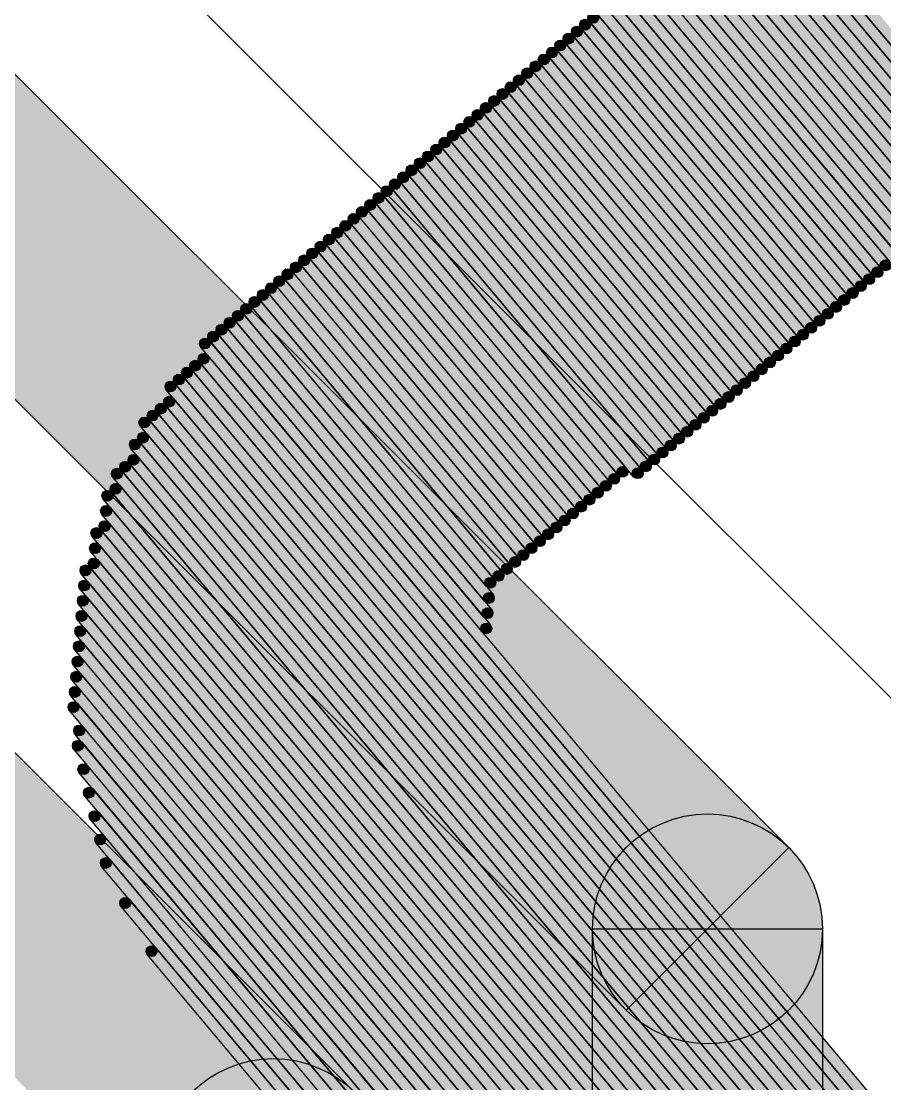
# Model space of a CAD drawing. Header units: millimetres. Extents: x -4 to 157, y -60 to 103.
# Drawn here: x 91.085 to 94.089, y 3.989 to 7.687 of the extents above; entities that cross this region are included whole.
import ezdxf

# ---------------------------------------------------------------- set-up
doc = ezdxf.new("R2010")
doc.units = ezdxf.units.MM
doc.layers.add('BottomSolder', color=6, linetype='Continuous', true_color=0xff00ff)
doc.layers.add('TopLayer', color=1, linetype='Continuous', true_color=0xff0000)

msp = doc.modelspace()

# ---------------------------------------------------------------- hatches: boundary and pattern name
at = {"layer": 'BottomSolder', "true_color": 0xff00ff}
for points in [[(93.6359, 8.1695), (93.6647, 8.1936), (94.5333, 7.1584), (94.5045, 7.1343)], [(93.5785, 8.1213), (93.6073, 8.1455), (94.4757, 7.1103), (94.447, 7.0861)], [(93.6072, 8.1452), (93.636, 8.1693), (94.5044, 7.1345), (94.4757, 7.1103)], [(93.5497, 8.0971), (93.5785, 8.1213), (94.447, 7.086), (94.4182, 7.0619)], [(93.4921, 8.0489), (93.5208, 8.073), (94.3894, 7.0379), (94.3607, 7.0138)], [(93.5209, 8.0729), (93.5497, 8.097), (94.4183, 7.0619), (94.3895, 7.0378)], [(93.4633, 8.0246), (93.4921, 8.0487), (94.3607, 7.0138), (94.3319, 6.9897)], [(93.4059, 7.9765), (93.4347, 8.0007), (94.3031, 6.9655), (94.2744, 6.9414)], [(93.4347, 8.0006), (93.4634, 8.0247), (94.3319, 6.9896), (94.3032, 6.9655)], [(93.3483, 7.9281), (93.3771, 7.9522), (94.2458, 6.9173), (94.217, 6.8932)], [(93.3772, 7.9524), (93.4059, 7.9765), (94.2746, 6.9413), (94.2458, 6.9172)], [(93.3198, 7.904), (93.3485, 7.9282), (94.1928, 6.9218), (94.164, 6.8976)], [(93.2622, 7.8559), (93.2909, 7.88), (94.1354, 6.8736), (94.1066, 6.8495)], [(93.2908, 7.8801), (93.3196, 7.9042), (94.164, 6.8976), (94.1352, 6.8735)], [(93.2333, 7.8316), (93.2621, 7.8557), (94.1066, 6.8496), (94.0778, 6.8254)], [(93.1759, 7.7834), (93.2046, 7.8075), (94.0491, 6.8011), (94.0203, 6.777)], [(93.2048, 7.8075), (93.2335, 7.8317), (94.0778, 6.8253), (94.0491, 6.8012)], [(93.1471, 7.7593), (93.1759, 7.7834), (94.0203, 6.7772), (93.9916, 6.753)], [(93.0897, 7.711), (93.1185, 7.7351), (93.9628, 6.7289), (93.934, 6.7048)], [(93.1183, 7.7352), (93.1471, 7.7593), (93.9916, 6.7529), (93.9629, 6.7288)], [(93.0609, 7.6867), (93.0896, 7.7109), (93.9341, 6.7047), (93.9054, 6.6806)], [(93.0034, 7.6389), (93.0322, 7.663), (93.8766, 6.6564), (93.8479, 6.6323)], [(93.0321, 7.6629), (93.0608, 7.687), (93.9053, 6.6805), (93.8766, 6.6563)], [(92.9746, 7.6144), (93.0033, 7.6385), (93.8478, 6.6324), (93.8191, 6.6083)], [(92.9172, 7.5663), (92.946, 7.5904), (93.7903, 6.5841), (93.7616, 6.5599)], [(92.946, 7.5904), (92.9747, 7.6146), (93.8191, 6.6082), (93.7903, 6.584)], [(92.8884, 7.5421), (92.9171, 7.5662), (93.7616, 6.5599), (93.7328, 6.5358)], [(92.8309, 7.494), (92.8596, 7.5181), (93.704, 6.5117), (93.6753, 6.4875)], [(92.8597, 7.518), (92.8884, 7.5422), (93.7328, 6.5358), (93.704, 6.5117)], [(92.8021, 7.4699), (92.8309, 7.494), (93.6754, 6.4877), (93.6466, 6.4636)], [(92.7447, 7.4216), (92.7735, 7.4457), (93.6179, 6.4393), (93.5891, 6.4152)], [(92.7734, 7.4457), (92.8022, 7.4698), (93.6466, 6.4634), (93.6178, 6.4393)], [(92.6872, 7.3732), (92.7159, 7.3973), (93.5603, 6.3911), (93.5316, 6.367)], [(92.7159, 7.3974), (92.7447, 7.4216), (93.5892, 6.4152), (93.5605, 6.3911)], [(92.6584, 7.3491), (92.6871, 7.3732), (93.5317, 6.367), (93.503, 6.3428)], [(92.6009, 7.301), (92.6296, 7.3251), (93.474, 6.3188), (93.4453, 6.2946)], [(92.6296, 7.325), (92.6584, 7.3492), (93.5029, 6.3429), (93.4741, 6.3188)], [(92.5722, 7.2768), (92.6009, 7.301), (93.4453, 6.2945), (93.4165, 6.2704)], [(92.5146, 7.2285), (92.5434, 7.2526), (93.3877, 6.2463), (93.3589, 6.2222)], [(92.5434, 7.2526), (92.5722, 7.2768), (93.4165, 6.2706), (93.3878, 6.2464)], [(92.4859, 7.2045), (92.5147, 7.2286), (93.3589, 6.2222), (93.3302, 6.1981)], [(92.4283, 7.1561), (92.4571, 7.1802), (93.3015, 6.1739), (93.2727, 6.1498)], [(92.4572, 7.1804), (92.4859, 7.2045), (93.3304, 6.198), (93.3016, 6.1739)], [(92.3997, 7.1318), (92.4285, 7.156), (93.2728, 6.1498), (93.244, 6.1257)], [(92.3422, 7.0838), (92.3709, 7.1079), (93.1912, 6.1304), (93.1624, 6.1062)], [(92.3709, 7.1078), (92.3996, 7.132), (93.2441, 6.1258), (93.2154, 6.1016)], [(92.3134, 7.0596), (92.3421, 7.0837), (93.1624, 6.1062), (93.1337, 6.0821)], [(92.256, 7.0115), (92.2847, 7.0356), (93.1049, 6.058), (93.0761, 6.0339)], [(92.2846, 7.0355), (92.3133, 7.0597), (93.1337, 6.082), (93.1049, 6.0579)], [(92.2271, 6.9872), (92.2558, 7.0114), (93.0762, 6.0338), (93.0474, 6.0097)], [(92.1696, 6.939), (92.1984, 6.9631), (93.0187, 5.9855), (92.99, 5.9614)], [(92.1983, 6.963), (92.2271, 6.9872), (93.0474, 6.0096), (93.0187, 5.9855)], [(92.1408, 6.9148), (92.1695, 6.9389), (92.9899, 5.9612), (92.9612, 5.9371)], [(92.0833, 6.8666), (92.1121, 6.8908), (92.9324, 5.9132), (92.9037, 5.8891)], [(92.1121, 6.8908), (92.1409, 6.9149), (92.9613, 5.9373), (92.9326, 5.9132)], [(92.026, 6.8184), (92.0547, 6.8425), (92.8749, 5.8649), (92.8462, 5.8408)], [(92.0545, 6.8426), (92.0833, 6.8667), (92.9036, 5.889), (92.8748, 5.8649)], [(91.9972, 6.7942), (92.0259, 6.8184), (92.8461, 5.8409), (92.8174, 5.8168)], [(91.9397, 6.746), (91.9684, 6.7701), (92.7887, 5.7926), (92.7599, 5.7685)], [(91.9683, 6.7702), (91.997, 6.7943), (92.8174, 5.8168), (92.7886, 5.7926)], [(91.9109, 6.7219), (91.9397, 6.7461), (92.7599, 5.7685), (92.7312, 5.7444)], [(91.8533, 6.6736), (91.8821, 6.6978), (92.7265, 5.6915), (92.6977, 5.6674)], [(91.8822, 6.6978), (91.9109, 6.7219), (92.7311, 5.7444), (92.7024, 5.7203)], [(91.8245, 6.6496), (91.8533, 6.6737), (92.7219, 5.6386), (92.6931, 5.6144)], [(91.7671, 6.6013), (91.7958, 6.6255), (107.2843, -11.8334), (107.2556, -11.8575)], [(91.7958, 6.6254), (91.8246, 6.6495), (92.7173, 5.5856), (92.6886, 5.5614)], [(91.7383, 6.5772), (91.7671, 6.6013), (107.2557, -11.8575), (107.227, -11.8816)], [(91.7097, 6.553), (91.7384, 6.5772), (107.227, -11.8815), (107.1983, -11.9056)], [(91.7049, 6.5001), (91.7336, 6.5242), (107.1982, -11.9057), (107.1695, -11.9298)], [(91.6474, 6.4519), (91.6762, 6.476), (107.1409, -11.9539), (107.1121, -11.9781)], [(91.6762, 6.4761), (91.7049, 6.5002), (107.1696, -11.9299), (107.1408, -11.954)], [(91.6188, 6.4276), (91.6475, 6.4518), (107.112, -11.978), (107.0832, -12.0022)], [(91.5899, 6.4036), (91.6187, 6.4278), (107.0833, -12.0023), (107.0545, -12.0264)], [(91.5854, 6.3507), (91.6142, 6.3749), (107.0546, -12.0264), (107.0259, -12.0505)], [(91.528, 6.3024), (91.5567, 6.3266), (106.997, -12.0746), (106.9683, -12.0987)], [(91.5566, 6.3266), (91.5853, 6.3507), (107.0257, -12.0505), (106.997, -12.0747)], [(91.4991, 6.2784), (91.5279, 6.3025), (106.9682, -12.0987), (106.9395, -12.1229)], [(91.4656, 6.2015), (91.4944, 6.2256), (106.9107, -12.147), (106.8819, -12.1711)], [(91.4945, 6.2255), (91.5232, 6.2497), (106.9396, -12.1229), (106.9108, -12.147)], [(91.4323, 6.1243), (91.4611, 6.1485), (106.8533, -12.1952), (106.8245, -12.2194)], [(91.4611, 6.1484), (91.4899, 6.1725), (106.8819, -12.1711), (106.8532, -12.1952)], [(91.4036, 6.1002), (91.4323, 6.1243), (106.8245, -12.2194), (106.7957, -12.2435)], [(91.399, 6.0474), (91.4278, 6.0715), (106.7958, -12.2434), (106.767, -12.2676)], [(91.3702, 6.0233), (91.399, 6.0474), (106.7669, -12.2676), (106.7381, -12.2917)], [(91.3657, 5.9703), (91.3945, 5.9944), (106.7383, -12.2917), (106.7095, -12.3158)], [(91.3321, 5.8934), (91.3609, 5.9175), (106.6807, -12.34), (106.652, -12.3641)], [(91.3608, 5.9175), (91.3895, 5.9416), (106.7095, -12.3159), (106.6807, -12.34)], [(91.3275, 5.8405), (91.3562, 5.8647), (106.652, -12.364), (106.6232, -12.3882)], [(91.3229, 5.7875), (91.3517, 5.8117), (106.6233, -12.3881), (106.5945, -12.4123)], [(91.2941, 5.7636), (91.3229, 5.7877), (106.5945, -12.4122), (106.5658, -12.4364)], [(91.2896, 5.7106), (91.3183, 5.7347), (106.5658, -12.4365), (106.5371, -12.4606)], [(91.2849, 5.6578), (91.3137, 5.6819), (106.537, -12.4607), (106.5082, -12.4848)], [(91.2802, 5.6049), (91.309, 5.629), (106.5083, -12.4847), (106.4795, -12.5089)], [(91.2755, 5.5519), (91.3043, 5.5761), (106.4794, -12.5087), (106.4507, -12.5329)], [(91.2711, 5.499), (91.2998, 5.5232), (106.4507, -12.5329), (106.422, -12.557)], [(91.2665, 5.4461), (91.2953, 5.4702), (106.4219, -12.5572), (106.3932, -12.5813)], [(91.2619, 5.3934), (91.2906, 5.4175), (114.6441, -22.4144), (114.6153, -22.4385)], [(91.2571, 5.3403), (91.2859, 5.3645), (114.5915, -22.4098), (114.5627, -22.4339)], [(91.2525, 5.2875), (91.2813, 5.3117), (114.5385, -22.4052), (114.5097, -22.4293)], [(91.272, 5.2058), (91.3008, 5.2299), (114.4615, -22.3717), (114.4328, -22.3959)], [(91.2676, 5.1531), (91.2963, 5.1773), (114.4086, -22.3672), (114.3799, -22.3913)], [(91.287, 5.0713), (91.3157, 5.0955), (114.3315, -22.3337), (114.3028, -22.3579)], [(91.3064, 4.9898), (91.3351, 5.0139), (114.2546, -22.3004), (114.2259, -22.3245)], [(91.3259, 4.9083), (91.3547, 4.9324), (114.1775, -22.267), (114.1488, -22.2911)], [(91.3454, 4.8265), (91.3741, 4.8506), (114.1006, -22.2336), (114.0719, -22.2578)], [(91.3649, 4.7449), (91.3937, 4.769), (114.0236, -22.2002), (113.9948, -22.2243)], [(91.4327, 4.6058), (91.4615, 4.6299), (113.8983, -22.1093), (113.8696, -22.1334)], [(91.5244, 4.4379), (91.5532, 4.462), (113.7489, -21.9898), (113.7201, -22.0139)]]:
    msp.add_hatch(color=6, dxfattribs=at).paths.add_polyline_path(points, flags=0)
h = msp.add_hatch(color=6, dxfattribs=at)
edge = h.paths.add_edge_path(flags=0)
edge.add_arc((93.0465, 7.6749), 0.0188, 0, 360)
h = msp.add_hatch(color=6, dxfattribs=at)
edge = h.paths.add_edge_path(flags=0)
edge.add_arc((93.0752, 7.6988), 0.0188, 0, 360)
h = msp.add_hatch(color=6, dxfattribs=at)
edge = h.paths.add_edge_path(flags=0)
edge.add_arc((93.0178, 7.6509), 0.0188, 0, 360)
h = msp.add_hatch(color=6, dxfattribs=at)
edge = h.paths.add_edge_path(flags=0)
edge.add_arc((92.9604, 7.6025), 0.0188, 0, 360)
h = msp.add_hatch(color=6, dxfattribs=at)
edge = h.paths.add_edge_path(flags=0)
edge.add_arc((92.989, 7.6265), 0.0188, 0, 360)
h = msp.add_hatch(color=6, dxfattribs=at)
edge = h.paths.add_edge_path(flags=0)
edge.add_arc((92.9316, 7.5784), 0.0188, 0, 360)
h = msp.add_hatch(color=6, dxfattribs=at)
edge = h.paths.add_edge_path(flags=0)
edge.add_arc((92.8741, 7.5301), 0.0188, 0, 360)
h = msp.add_hatch(color=6, dxfattribs=at)
edge = h.paths.add_edge_path(flags=0)
edge.add_arc((92.9028, 7.5541), 0.0188, 0, 360)
h = msp.add_hatch(color=6, dxfattribs=at)
edge = h.paths.add_edge_path(flags=0)
edge.add_arc((92.8452, 7.506), 0.0188, 0, 360)
h = msp.add_hatch(color=6, dxfattribs=at)
edge = h.paths.add_edge_path(flags=0)
edge.add_arc((92.7878, 7.4577), 0.0188, 0, 360)
h = msp.add_hatch(color=6, dxfattribs=at)
edge = h.paths.add_edge_path(flags=0)
edge.add_arc((92.8165, 7.4819), 0.0188, 0, 360)
h = msp.add_hatch(color=6, dxfattribs=at)
edge = h.paths.add_edge_path(flags=0)
edge.add_arc((92.7591, 7.4337), 0.0188, 0, 360)
h = msp.add_hatch(color=6, dxfattribs=at)
edge = h.paths.add_edge_path(flags=0)
edge.add_arc((92.7015, 7.3853), 0.0188, 0, 360)
h = msp.add_hatch(color=6, dxfattribs=at)
edge = h.paths.add_edge_path(flags=0)
edge.add_arc((92.7303, 7.4095), 0.0188, 0, 360)
h = msp.add_hatch(color=6, dxfattribs=at)
edge = h.paths.add_edge_path(flags=0)
edge.add_arc((92.6728, 7.3612), 0.0188, 0, 360)
h = msp.add_hatch(color=6, dxfattribs=at)
edge = h.paths.add_edge_path(flags=0)
edge.add_arc((92.6153, 7.3131), 0.0188, 0, 360)
h = msp.add_hatch(color=6, dxfattribs=at)
edge = h.paths.add_edge_path(flags=0)
edge.add_arc((92.644, 7.3371), 0.0188, 0, 360)
h = msp.add_hatch(color=6, dxfattribs=at)
edge = h.paths.add_edge_path(flags=0)
edge.add_arc((92.5865, 7.2889), 0.0188, 0, 360)
h = msp.add_hatch(color=6, dxfattribs=at)
edge = h.paths.add_edge_path(flags=0)
edge.add_arc((92.529, 7.2406), 0.0188, 0, 360)
h = msp.add_hatch(color=6, dxfattribs=at)
edge = h.paths.add_edge_path(flags=0)
edge.add_arc((92.5578, 7.2647), 0.0188, 0, 360)
h = msp.add_hatch(color=6, dxfattribs=at)
edge = h.paths.add_edge_path(flags=0)
edge.add_arc((92.5003, 7.2165), 0.0188, 0, 360)
h = msp.add_hatch(color=6, dxfattribs=at)
edge = h.paths.add_edge_path(flags=0)
edge.add_arc((92.4427, 7.1682), 0.0188, 0, 360)
h = msp.add_hatch(color=6, dxfattribs=at)
edge = h.paths.add_edge_path(flags=0)
edge.add_arc((92.4715, 7.1924), 0.0188, 0, 360)
h = msp.add_hatch(color=6, dxfattribs=at)
edge = h.paths.add_edge_path(flags=0)
edge.add_arc((92.3852, 7.1199), 0.0188, 0, 360)
h = msp.add_hatch(color=6, dxfattribs=at)
edge = h.paths.add_edge_path(flags=0)
edge.add_arc((92.4141, 7.1439), 0.0188, 0, 360)
h = msp.add_hatch(color=6, dxfattribs=at)
edge = h.paths.add_edge_path(flags=0)
edge.add_arc((92.3566, 7.0959), 0.0188, 0, 360)
h = msp.add_hatch(color=6, dxfattribs=at)
edge = h.paths.add_edge_path(flags=0)
edge.add_arc((92.299, 7.0476), 0.0188, 0, 360)
h = msp.add_hatch(color=6, dxfattribs=at)
edge = h.paths.add_edge_path(flags=0)
edge.add_arc((92.3278, 7.0717), 0.0188, 0, 360)
h = msp.add_hatch(color=6, dxfattribs=at)
edge = h.paths.add_edge_path(flags=0)
edge.add_arc((92.2704, 7.0235), 0.0188, 0, 360)
h = msp.add_hatch(color=6, dxfattribs=at)
edge = h.paths.add_edge_path(flags=0)
edge.add_arc((92.2127, 6.9751), 0.0188, 0, 360)
h = msp.add_hatch(color=6, dxfattribs=at)
edge = h.paths.add_edge_path(flags=0)
edge.add_arc((92.2415, 6.9993), 0.0188, 0, 360)
h = msp.add_hatch(color=6, dxfattribs=at)
edge = h.paths.add_edge_path(flags=0)
edge.add_arc((92.184, 6.951), 0.0188, 0, 360)
h = msp.add_hatch(color=6, dxfattribs=at)
edge = h.paths.add_edge_path(flags=0)
edge.add_arc((92.1265, 6.9029), 0.0188, 0, 360)
h = msp.add_hatch(color=6, dxfattribs=at)
edge = h.paths.add_edge_path(flags=0)
edge.add_arc((92.1552, 6.9269), 0.0188, 0, 360)
h = msp.add_hatch(color=6, dxfattribs=at)
edge = h.paths.add_edge_path(flags=0)
edge.add_arc((92.0977, 6.8787), 0.0188, 0, 360)
h = msp.add_hatch(color=6, dxfattribs=at)
edge = h.paths.add_edge_path(flags=0)
edge.add_arc((92.0403, 6.8304), 0.0188, 0, 360)
h = msp.add_hatch(color=6, dxfattribs=at)
edge = h.paths.add_edge_path(flags=0)
edge.add_arc((92.0689, 6.8546), 0.0188, 0, 360)
h = msp.add_hatch(color=6, dxfattribs=at)
edge = h.paths.add_edge_path(flags=0)
edge.add_arc((94.0922, 6.8375), 0.0188, 0, 360)
h = msp.add_hatch(color=6, dxfattribs=at)
edge = h.paths.add_edge_path(flags=0)
edge.add_arc((92.0116, 6.8063), 0.0188, 0, 360)
h = msp.add_hatch(color=6, dxfattribs=at)
edge = h.paths.add_edge_path(flags=0)
edge.add_arc((94.0347, 6.789), 0.0188, 0, 360)
h = msp.add_hatch(color=6, dxfattribs=at)
edge = h.paths.add_edge_path(flags=0)
edge.add_arc((94.0635, 6.8133), 0.0188, 0, 360)
h = msp.add_hatch(color=6, dxfattribs=at)
edge = h.paths.add_edge_path(flags=0)
edge.add_arc((91.954, 6.758), 0.0188, 0, 360)
h = msp.add_hatch(color=6, dxfattribs=at)
edge = h.paths.add_edge_path(flags=0)
edge.add_arc((91.9826, 6.7823), 0.0188, 0, 360)
h = msp.add_hatch(color=6, dxfattribs=at)
edge = h.paths.add_edge_path(flags=0)
edge.add_arc((94.0059, 6.7651), 0.0188, 0, 360)
h = msp.add_hatch(color=6, dxfattribs=at)
edge = h.paths.add_edge_path(flags=0)
edge.add_arc((91.9253, 6.734), 0.0188, 0, 360)
h = msp.add_hatch(color=6, dxfattribs=at)
edge = h.paths.add_edge_path(flags=0)
edge.add_arc((93.9484, 6.7168), 0.0188, 0, 360)
h = msp.add_hatch(color=6, dxfattribs=at)
edge = h.paths.add_edge_path(flags=0)
edge.add_arc((93.9773, 6.7409), 0.0188, 0, 360)
h = msp.add_hatch(color=6, dxfattribs=at)
edge = h.paths.add_edge_path(flags=0)
edge.add_arc((91.8677, 6.6857), 0.0188, 0, 360)
h = msp.add_hatch(color=6, dxfattribs=at)
edge = h.paths.add_edge_path(flags=0)
edge.add_arc((91.8965, 6.7099), 0.0188, 0, 360)
h = msp.add_hatch(color=6, dxfattribs=at)
edge = h.paths.add_edge_path(flags=0)
edge.add_arc((93.9198, 6.6926), 0.0188, 0, 360)
h = msp.add_hatch(color=6, dxfattribs=at)
edge = h.paths.add_edge_path(flags=0)
edge.add_arc((91.8389, 6.6616), 0.0188, 0, 360)
h = msp.add_hatch(color=6, dxfattribs=at)
edge = h.paths.add_edge_path(flags=0)
edge.add_arc((93.8622, 6.6444), 0.0188, 0, 360)
h = msp.add_hatch(color=6, dxfattribs=at)
edge = h.paths.add_edge_path(flags=0)
edge.add_arc((93.8909, 6.6684), 0.0188, 0, 360)
h = msp.add_hatch(color=6, dxfattribs=at)
edge = h.paths.add_edge_path(flags=0)
edge.add_arc((91.7815, 6.6134), 0.0188, 0, 360)
h = msp.add_hatch(color=6, dxfattribs=at)
edge = h.paths.add_edge_path(flags=0)
edge.add_arc((91.8102, 6.6375), 0.0188, 0, 360)
h = msp.add_hatch(color=6, dxfattribs=at)
edge = h.paths.add_edge_path(flags=0)
edge.add_arc((93.8334, 6.6203), 0.0188, 0, 360)
h = msp.add_hatch(color=6, dxfattribs=at)
edge = h.paths.add_edge_path(flags=0)
edge.add_arc((91.724, 6.5651), 0.0188, 0, 360)
h = msp.add_hatch(color=6, dxfattribs=at)
edge = h.paths.add_edge_path(flags=0)
edge.add_arc((91.7527, 6.5892), 0.0188, 0, 360)
h = msp.add_hatch(color=6, dxfattribs=at)
edge = h.paths.add_edge_path(flags=0)
edge.add_arc((93.7759, 6.572), 0.0188, 0, 360)
h = msp.add_hatch(color=6, dxfattribs=at)
edge = h.paths.add_edge_path(flags=0)
edge.add_arc((93.8047, 6.5961), 0.0188, 0, 360)
h = msp.add_hatch(color=6, dxfattribs=at)
edge = h.paths.add_edge_path(flags=0)
edge.add_arc((93.7472, 6.5478), 0.0188, 0, 360)
h = msp.add_hatch(color=6, dxfattribs=at)
edge = h.paths.add_edge_path(flags=0)
edge.add_arc((91.7192, 6.5121), 0.0188, 0, 360)
h = msp.add_hatch(color=6, dxfattribs=at)
edge = h.paths.add_edge_path(flags=0)
edge.add_arc((93.6897, 6.4996), 0.0188, 0, 360)
h = msp.add_hatch(color=6, dxfattribs=at)
edge = h.paths.add_edge_path(flags=0)
edge.add_arc((93.7184, 6.5237), 0.0188, 0, 360)
h = msp.add_hatch(color=6, dxfattribs=at)
edge = h.paths.add_edge_path(flags=0)
edge.add_arc((91.6618, 6.4639), 0.0188, 0, 360)
h = msp.add_hatch(color=6, dxfattribs=at)
edge = h.paths.add_edge_path(flags=0)
edge.add_arc((91.6906, 6.4882), 0.0188, 0, 360)
h = msp.add_hatch(color=6, dxfattribs=at)
edge = h.paths.add_edge_path(flags=0)
edge.add_arc((93.661, 6.4756), 0.0188, 0, 360)
h = msp.add_hatch(color=6, dxfattribs=at)
edge = h.paths.add_edge_path(flags=0)
edge.add_arc((91.6332, 6.4397), 0.0188, 0, 360)
h = msp.add_hatch(color=6, dxfattribs=at)
edge = h.paths.add_edge_path(flags=0)
edge.add_arc((93.6035, 6.4273), 0.0188, 0, 360)
h = msp.add_hatch(color=6, dxfattribs=at)
edge = h.paths.add_edge_path(flags=0)
edge.add_arc((93.6322, 6.4514), 0.0188, 0, 360)
h = msp.add_hatch(color=6, dxfattribs=at)
edge = h.paths.add_edge_path(flags=0)
edge.add_arc((91.6043, 6.4157), 0.0188, 0, 360)
h = msp.add_hatch(color=6, dxfattribs=at)
edge = h.paths.add_edge_path(flags=0)
edge.add_arc((93.5748, 6.4032), 0.0188, 0, 360)
h = msp.add_hatch(color=6, dxfattribs=at)
edge = h.paths.add_edge_path(flags=0)
edge.add_arc((91.5998, 6.3628), 0.0188, 0, 360)
h = msp.add_hatch(color=6, dxfattribs=at)
edge = h.paths.add_edge_path(flags=0)
edge.add_arc((93.5173, 6.3549), 0.0188, 0, 360)
h = msp.add_hatch(color=6, dxfattribs=at)
edge = h.paths.add_edge_path(flags=0)
edge.add_arc((93.5459, 6.379), 0.0188, 0, 360)
h = msp.add_hatch(color=6, dxfattribs=at)
edge = h.paths.add_edge_path(flags=0)
edge.add_arc((91.5423, 6.3145), 0.0188, 0, 360)
h = msp.add_hatch(color=6, dxfattribs=at)
edge = h.paths.add_edge_path(flags=0)
edge.add_arc((91.571, 6.3387), 0.0188, 0, 360)
h = msp.add_hatch(color=6, dxfattribs=at)
edge = h.paths.add_edge_path(flags=0)
edge.add_arc((93.4596, 6.3067), 0.0188, 0, 360)
h = msp.add_hatch(color=6, dxfattribs=at)
edge = h.paths.add_edge_path(flags=0)
edge.add_arc((93.4885, 6.3308), 0.0188, 0, 360)
h = msp.add_hatch(color=6, dxfattribs=at)
edge = h.paths.add_edge_path(flags=0)
edge.add_arc((91.5135, 6.2904), 0.0188, 0, 360)
h = msp.add_hatch(color=6, dxfattribs=at)
edge = h.paths.add_edge_path(flags=0)
edge.add_arc((93.4309, 6.2825), 0.0188, 0, 360)
h = msp.add_hatch(color=6, dxfattribs=at)
edge = h.paths.add_edge_path(flags=0)
edge.add_arc((91.5088, 6.2376), 0.0188, 0, 360)
h = msp.add_hatch(color=6, dxfattribs=at)
edge = h.paths.add_edge_path(flags=0)
edge.add_arc((93.3733, 6.2342), 0.0188, 0, 360)
h = msp.add_hatch(color=6, dxfattribs=at)
edge = h.paths.add_edge_path(flags=0)
edge.add_arc((93.4022, 6.2585), 0.0188, 0, 360)
h = msp.add_hatch(color=6, dxfattribs=at)
edge = h.paths.add_edge_path(flags=0)
edge.add_arc((91.48, 6.2136), 0.0188, 0, 360)
h = msp.add_hatch(color=6, dxfattribs=at)
edge = h.paths.add_edge_path(flags=0)
edge.add_arc((93.3445, 6.2101), 0.0188, 0, 360)
h = msp.add_hatch(color=6, dxfattribs=at)
edge = h.paths.add_edge_path(flags=0)
edge.add_arc((91.4755, 6.1605), 0.0188, 0, 360)
h = msp.add_hatch(color=6, dxfattribs=at)
edge = h.paths.add_edge_path(flags=0)
edge.add_arc((93.2871, 6.1618), 0.0188, 0, 360)
h = msp.add_hatch(color=6, dxfattribs=at)
edge = h.paths.add_edge_path(flags=0)
edge.add_arc((93.316, 6.186), 0.0188, 0, 360)
h = msp.add_hatch(color=6, dxfattribs=at)
edge = h.paths.add_edge_path(flags=0)
edge.add_arc((91.4467, 6.1364), 0.0188, 0, 360)
h = msp.add_hatch(color=6, dxfattribs=at)
edge = h.paths.add_edge_path(flags=0)
edge.add_arc((93.2584, 6.1378), 0.0188, 0, 360)
h = msp.add_hatch(color=6, dxfattribs=at)
edge = h.paths.add_edge_path(flags=0)
edge.add_arc((91.418, 6.1123), 0.0188, 0, 360)
h = msp.add_hatch(color=6, dxfattribs=at)
edge = h.paths.add_edge_path(flags=0)
edge.add_arc((93.1481, 6.0942), 0.0188, 0, 360)
h = msp.add_hatch(color=6, dxfattribs=at)
edge = h.paths.add_edge_path(flags=0)
edge.add_arc((93.1768, 6.1183), 0.0188, 0, 360)
h = msp.add_hatch(color=6, dxfattribs=at)
edge = h.paths.add_edge_path(flags=0)
edge.add_arc((93.2297, 6.1137), 0.0188, 0, 360)
h = msp.add_hatch(color=6, dxfattribs=at)
edge = h.paths.add_edge_path(flags=0)
edge.add_arc((91.4134, 6.0594), 0.0188, 0, 360)
h = msp.add_hatch(color=6, dxfattribs=at)
edge = h.paths.add_edge_path(flags=0)
edge.add_arc((93.1193, 6.0699), 0.0188, 0, 360)
h = msp.add_hatch(color=6, dxfattribs=at)
edge = h.paths.add_edge_path(flags=0)
edge.add_arc((91.3846, 6.0354), 0.0188, 0, 360)
h = msp.add_hatch(color=6, dxfattribs=at)
edge = h.paths.add_edge_path(flags=0)
edge.add_arc((93.0618, 6.0218), 0.0188, 0, 360)
h = msp.add_hatch(color=6, dxfattribs=at)
edge = h.paths.add_edge_path(flags=0)
edge.add_arc((93.0905, 6.0459), 0.0188, 0, 360)
h = msp.add_hatch(color=6, dxfattribs=at)
edge = h.paths.add_edge_path(flags=0)
edge.add_arc((91.3801, 5.9824), 0.0188, 0, 360)
h = msp.add_hatch(color=6, dxfattribs=at)
edge = h.paths.add_edge_path(flags=0)
edge.add_arc((93.0044, 5.9734), 0.0188, 0, 360)
h = msp.add_hatch(color=6, dxfattribs=at)
edge = h.paths.add_edge_path(flags=0)
edge.add_arc((93.0331, 5.9975), 0.0188, 0, 360)
h = msp.add_hatch(color=6, dxfattribs=at)
edge = h.paths.add_edge_path(flags=0)
edge.add_arc((92.9756, 5.9492), 0.0188, 0, 360)
h = msp.add_hatch(color=6, dxfattribs=at)
edge = h.paths.add_edge_path(flags=0)
edge.add_arc((91.3465, 5.9055), 0.0188, 0, 360)
h = msp.add_hatch(color=6, dxfattribs=at)
edge = h.paths.add_edge_path(flags=0)
edge.add_arc((91.3752, 5.9296), 0.0188, 0, 360)
h = msp.add_hatch(color=6, dxfattribs=at)
edge = h.paths.add_edge_path(flags=0)
edge.add_arc((92.918, 5.9012), 0.0188, 0, 360)
h = msp.add_hatch(color=6, dxfattribs=at)
edge = h.paths.add_edge_path(flags=0)
edge.add_arc((92.947, 5.9252), 0.0188, 0, 360)
h = msp.add_hatch(color=6, dxfattribs=at)
edge = h.paths.add_edge_path(flags=0)
edge.add_arc((92.8892, 5.877), 0.0188, 0, 360)
h = msp.add_hatch(color=6, dxfattribs=at)
edge = h.paths.add_edge_path(flags=0)
edge.add_arc((91.3418, 5.8526), 0.0188, 0, 360)
h = msp.add_hatch(color=6, dxfattribs=at)
edge = h.paths.add_edge_path(flags=0)
edge.add_arc((92.8318, 5.8288), 0.0188, 0, 360)
h = msp.add_hatch(color=6, dxfattribs=at)
edge = h.paths.add_edge_path(flags=0)
edge.add_arc((92.8605, 5.8529), 0.0188, 0, 360)
h = msp.add_hatch(color=6, dxfattribs=at)
edge = h.paths.add_edge_path(flags=0)
edge.add_arc((91.3373, 5.7996), 0.0188, 0, 360)
h = msp.add_hatch(color=6, dxfattribs=at)
edge = h.paths.add_edge_path(flags=0)
edge.add_arc((92.803, 5.8047), 0.0188, 0, 360)
h = msp.add_hatch(color=6, dxfattribs=at)
edge = h.paths.add_edge_path(flags=0)
edge.add_arc((91.3085, 5.7756), 0.0188, 0, 360)
h = msp.add_hatch(color=6, dxfattribs=at)
edge = h.paths.add_edge_path(flags=0)
edge.add_arc((92.7456, 5.7564), 0.0188, 0, 360)
h = msp.add_hatch(color=6, dxfattribs=at)
edge = h.paths.add_edge_path(flags=0)
edge.add_arc((92.7743, 5.7806), 0.0188, 0, 360)
h = msp.add_hatch(color=6, dxfattribs=at)
edge = h.paths.add_edge_path(flags=0)
edge.add_arc((91.3039, 5.7227), 0.0188, 0, 360)
h = msp.add_hatch(color=6, dxfattribs=at)
edge = h.paths.add_edge_path(flags=0)
edge.add_arc((92.7168, 5.7323), 0.0188, 0, 360)
h = msp.add_hatch(color=6, dxfattribs=at)
edge = h.paths.add_edge_path(flags=0)
edge.add_arc((92.7121, 5.6795), 0.0188, 0, 360)
h = msp.add_hatch(color=6, dxfattribs=at)
edge = h.paths.add_edge_path(flags=0)
edge.add_arc((91.2993, 5.6699), 0.0188, 0, 360)
h = msp.add_hatch(color=6, dxfattribs=at)
edge = h.paths.add_edge_path(flags=0)
edge.add_arc((91.2946, 5.6169), 0.0188, 0, 360)
h = msp.add_hatch(color=6, dxfattribs=at)
edge = h.paths.add_edge_path(flags=0)
edge.add_arc((92.7075, 5.6265), 0.0188, 0, 360)
h = msp.add_hatch(color=6, dxfattribs=at)
edge = h.paths.add_edge_path(flags=0)
edge.add_arc((92.703, 5.5735), 0.0188, 0, 360)
h = msp.add_hatch(color=6, dxfattribs=at)
edge = h.paths.add_edge_path(flags=0)
edge.add_arc((91.2899, 5.564), 0.0188, 0, 360)
h = msp.add_hatch(color=6, dxfattribs=at)
edge = h.paths.add_edge_path(flags=0)
edge.add_arc((91.2854, 5.5111), 0.0188, 0, 360)
h = msp.add_hatch(color=6, dxfattribs=at)
edge = h.paths.add_edge_path(flags=0)
edge.add_arc((91.2809, 5.4582), 0.0188, 0, 360)
h = msp.add_hatch(color=6, dxfattribs=at)
edge = h.paths.add_edge_path(flags=0)
edge.add_arc((91.2762, 5.4055), 0.0188, 0, 360)
h = msp.add_hatch(color=6, dxfattribs=at)
edge = h.paths.add_edge_path(flags=0)
edge.add_arc((91.2715, 5.3524), 0.0188, 0, 360)
h = msp.add_hatch(color=6, dxfattribs=at)
edge = h.paths.add_edge_path(flags=0)
edge.add_arc((91.2669, 5.2996), 0.0188, 0, 360)
h = msp.add_hatch(color=6, dxfattribs=at)
edge = h.paths.add_edge_path(flags=0)
edge.add_arc((91.2864, 5.2179), 0.0188, 0, 360)
h = msp.add_hatch(color=6, dxfattribs=at)
edge = h.paths.add_edge_path(flags=0)
edge.add_arc((91.2819, 5.1652), 0.0188, 0, 360)
h = msp.add_hatch(color=6, dxfattribs=at)
edge = h.paths.add_edge_path(flags=0)
edge.add_arc((91.3013, 5.0834), 0.0188, 0, 360)
h = msp.add_hatch(color=6, dxfattribs=at)
edge = h.paths.add_edge_path(flags=0)
edge.add_arc((91.3208, 5.0019), 0.0188, 0, 360)
h = msp.add_hatch(color=6, dxfattribs=at)
edge = h.paths.add_edge_path(flags=0)
edge.add_arc((91.3403, 4.9203), 0.0188, 0, 360)
h = msp.add_hatch(color=6, dxfattribs=at)
edge = h.paths.add_edge_path(flags=0)
edge.add_arc((91.3597, 4.8386), 0.0188, 0, 360)
h = msp.add_hatch(color=6, dxfattribs=at)
edge = h.paths.add_edge_path(flags=0)
edge.add_arc((91.3793, 4.757), 0.0188, 0, 360)
h = msp.add_hatch(color=6, dxfattribs=at)
edge = h.paths.add_edge_path(flags=0)
edge.add_arc((91.4471, 4.6179), 0.0188, 0, 360)
h = msp.add_hatch(color=6, dxfattribs=at)
edge = h.paths.add_edge_path(flags=0)
edge.add_arc((91.5388, 4.45), 0.0188, 0, 360)
at = {"layer": 'TopLayer', "true_color": 0xff0000}
for points in [[(86.4967, 10.9376), (87.0624, 11.5033), (93.7553, 4.8104), (93.1896, 4.2447)], [(84.1849, 10.8872), (84.7506, 11.4529), (92.2446, 3.9588), (91.6789, 3.3932)], [(93.8724, -4.1339), (93.0724, -4.1339), (93.0724, 4.5276), (93.8724, 4.5276)]]:
    msp.add_hatch(color=1, dxfattribs=at).paths.add_polyline_path(points, flags=0)
h = msp.add_hatch(color=1, dxfattribs=at)
edge = h.paths.add_edge_path(flags=0)
edge.add_arc((93.4724, 4.5276), 0.4, 0, 360)
h = msp.add_hatch(color=1, dxfattribs=at)
edge = h.paths.add_edge_path(flags=0)
edge.add_arc((93.4724, 4.5276), 0.4, 0, 360)
h = msp.add_hatch(color=1, dxfattribs=at)
edge = h.paths.add_edge_path(flags=0)
edge.add_arc((91.9618, 3.676), 0.4, 0, 360)
h = msp.add_hatch(color=1, dxfattribs=at)
edge = h.paths.add_edge_path(flags=0)
edge.add_arc((91.9618, 3.676), 0.4, 0, 360)

# ---------------------------------------------------------------- linework, layer by layer
at = {"layer": 'BottomSolder', "color": 6, "true_color": 0xff00ff}
for p, q in [((94.4757, 7.1103), (93.6072, 8.1452)), ((93.6073, 8.1455), (94.4757, 7.1103)), ((94.5045, 7.1343), (93.6359, 8.1695)), ((93.636, 8.1693), (94.5044, 7.1345)), ((94.447, 7.0861), (93.5785, 8.1213)), ((93.5785, 8.1213), (94.447, 7.086)), ((93.5208, 8.073), (94.3894, 7.0379)), ((94.3895, 7.0378), (93.5209, 8.0729)), ((94.4182, 7.0619), (93.5497, 8.0971)), ((93.5497, 8.097), (94.4183, 7.0619)), ((94.3607, 7.0138), (93.4921, 8.0489)), ((93.4921, 8.0487), (94.3607, 7.0138)), ((93.4347, 8.0007), (94.3031, 6.9655)), ((94.3032, 6.9655), (93.4347, 8.0006)), ((94.3319, 6.9897), (93.4633, 8.0246)), ((93.4634, 8.0247), (94.3319, 6.9896)), ((93.3771, 7.9522), (94.2458, 6.9173)), ((94.2458, 6.9172), (93.3772, 7.9524)), ((94.2744, 6.9414), (93.4059, 7.9765)), ((93.4059, 7.9765), (94.2746, 6.9413)), ((94.217, 6.8932), (93.3483, 7.9281)), ((93.3485, 7.9282), (94.1928, 6.9218)), ((94.1352, 6.8735), (93.2908, 7.8801)), ((93.2909, 7.88), (94.1354, 6.8736)), ((93.3196, 7.9042), (94.164, 6.8976)), ((94.164, 6.8976), (93.3198, 7.904)), ((93.2621, 7.8557), (94.1066, 6.8496)), ((94.1066, 6.8495), (93.2622, 7.8559)), ((93.2046, 7.8075), (94.0491, 6.8011)), ((94.0491, 6.8012), (93.2048, 7.8075)), ((94.0778, 6.8254), (93.2333, 7.8316)), ((93.2335, 7.8317), (94.0778, 6.8253)), ((94.0203, 6.777), (93.1759, 7.7834)), ((93.1759, 7.7834), (94.0203, 6.7772)), ((93.9629, 6.7288), (93.1183, 7.7352)), ((93.1185, 7.7351), (93.9628, 6.7289)), ((93.9916, 6.753), (93.1471, 7.7593)), ((93.1471, 7.7593), (93.9916, 6.7529)), ((93.0609, 7.6867), (93.0896, 7.7109)), ((93.0896, 7.7109), (93.9341, 6.7047)), ((93.934, 6.7048), (93.0897, 7.711)), ((93.0034, 7.6389), (93.0322, 7.663)), ((93.0321, 7.6629), (93.0608, 7.687)), ((93.8766, 6.6563), (93.0321, 7.6629)), ((93.0322, 7.663), (93.8766, 6.6564)), ((93.0608, 7.687), (93.9053, 6.6805)), ((93.9054, 6.6806), (93.0609, 7.6867)), ((92.9746, 7.6144), (93.0033, 7.6385)), ((93.0033, 7.6385), (93.8478, 6.6324)), ((93.8479, 6.6323), (93.0034, 7.6389)), ((92.9172, 7.5663), (92.946, 7.5904)), ((92.946, 7.5904), (92.9747, 7.6146)), ((93.7903, 6.584), (92.946, 7.5904)), ((92.946, 7.5904), (93.7903, 6.5841)), ((93.8191, 6.6083), (92.9746, 7.6144)), ((92.9747, 7.6146), (93.8191, 6.6082)), ((92.8884, 7.5421), (92.9171, 7.5662)), ((92.9171, 7.5662), (93.7616, 6.5599)), ((93.7616, 6.5599), (92.9172, 7.5663)), ((92.8309, 7.494), (92.8596, 7.5181)), ((92.8596, 7.5181), (93.704, 6.5117)), ((92.8597, 7.518), (92.8884, 7.5422)), ((93.704, 6.5117), (92.8597, 7.518)), ((92.8884, 7.5422), (93.7328, 6.5358)), ((93.7328, 6.5358), (92.8884, 7.5421)), ((92.8021, 7.4699), (92.8309, 7.494)), ((93.6753, 6.4875), (92.8309, 7.494)), ((92.8309, 7.494), (93.6754, 6.4877)), ((92.7447, 7.4216), (92.7735, 7.4457)), ((92.7734, 7.4457), (92.8022, 7.4698)), ((93.6178, 6.4393), (92.7734, 7.4457)), ((92.7735, 7.4457), (93.6179, 6.4393)), ((93.6466, 6.4636), (92.8021, 7.4699)), ((92.8022, 7.4698), (93.6466, 6.4634)), ((92.6872, 7.3732), (92.7159, 7.3973)), ((92.7159, 7.3974), (92.7447, 7.4216)), ((93.5605, 6.3911), (92.7159, 7.3974)), ((92.7159, 7.3973), (93.5603, 6.3911)), ((93.5891, 6.4152), (92.7447, 7.4216)), ((92.7447, 7.4216), (93.5892, 6.4152)), ((92.6584, 7.3491), (92.6871, 7.3732)), ((92.6871, 7.3732), (93.5317, 6.367)), ((93.5316, 6.367), (92.6872, 7.3732)), ((92.6009, 7.301), (92.6296, 7.3251)), ((92.6296, 7.325), (92.6584, 7.3492)), ((92.6296, 7.3251), (93.474, 6.3188)), ((93.4741, 6.3188), (92.6296, 7.325)), ((92.6584, 7.3492), (93.5029, 6.3429)), ((93.503, 6.3428), (92.6584, 7.3491)), ((92.5722, 7.2768), (92.6009, 7.301)), ((93.4453, 6.2946), (92.6009, 7.301)), ((92.6009, 7.301), (93.4453, 6.2945)), ((92.5146, 7.2285), (92.5434, 7.2526)), ((92.5434, 7.2526), (92.5722, 7.2768)), ((93.3878, 6.2464), (92.5434, 7.2526)), ((92.5434, 7.2526), (93.3877, 6.2463)), ((93.4165, 6.2704), (92.5722, 7.2768)), ((92.5722, 7.2768), (93.4165, 6.2706)), ((92.4859, 7.2045), (92.5147, 7.2286)), ((93.3589, 6.2222), (92.5146, 7.2285)), ((92.5147, 7.2286), (93.3589, 6.2222)), ((92.4283, 7.1561), (92.4571, 7.1802)), ((92.4571, 7.1802), (93.3015, 6.1739)), ((92.4572, 7.1804), (92.4859, 7.2045)), ((93.3016, 6.1739), (92.4572, 7.1804)), ((93.3302, 6.1981), (92.4859, 7.2045)), ((92.4859, 7.2045), (93.3304, 6.198)), ((92.3997, 7.1318), (92.4285, 7.156)), ((93.2727, 6.1498), (92.4283, 7.1561)), ((92.4285, 7.156), (93.2728, 6.1498)), ((92.3422, 7.0838), (92.3709, 7.1079)), ((92.3709, 7.1078), (92.3996, 7.132)), ((92.3709, 7.1079), (93.1912, 6.1304)), ((93.2154, 6.1016), (92.3709, 7.1078)), ((92.3996, 7.132), (93.2441, 6.1258)), ((93.244, 6.1257), (92.3997, 7.1318)), ((92.3134, 7.0596), (92.3421, 7.0837)), ((92.3421, 7.0837), (93.1624, 6.1062)), ((93.1624, 6.1062), (92.3422, 7.0838)), ((92.256, 7.0115), (92.2847, 7.0356)), ((92.2846, 7.0355), (92.3133, 7.0597)), ((93.1049, 6.0579), (92.2846, 7.0355)), ((92.2847, 7.0356), (93.1049, 6.058)), ((92.3133, 7.0597), (93.1337, 6.082)), ((93.1337, 6.0821), (92.3134, 7.0596)), ((92.2271, 6.9872), (92.2558, 7.0114)), ((92.2558, 7.0114), (93.0762, 6.0338)), ((93.0761, 6.0339), (92.256, 7.0115)), ((92.1696, 6.939), (92.1984, 6.9631)), ((92.1983, 6.963), (92.2271, 6.9872)), ((93.0187, 5.9855), (92.1983, 6.963)), ((92.1984, 6.9631), (93.0187, 5.9855)), ((93.0474, 6.0097), (92.2271, 6.9872)), ((92.2271, 6.9872), (93.0474, 6.0096)), ((92.1408, 6.9148), (92.1695, 6.9389)), ((92.1695, 6.9389), (92.9899, 5.9612)), ((92.99, 5.9614), (92.1696, 6.939)), ((92.0833, 6.8666), (92.1121, 6.8908)), ((92.1121, 6.8908), (92.1409, 6.9149)), ((92.9326, 5.9132), (92.1121, 6.8908)), ((92.1121, 6.8908), (92.9324, 5.9132)), ((92.9612, 5.9371), (92.1408, 6.9148)), ((92.1409, 6.9149), (92.9613, 5.9373)), ((92.026, 6.8184), (92.0547, 6.8425)), ((92.0545, 6.8426), (92.0833, 6.8667)), ((92.8748, 5.8649), (92.0545, 6.8426)), ((92.0547, 6.8425), (92.8749, 5.8649)), ((92.0833, 6.8667), (92.9036, 5.889)), ((92.9037, 5.8891), (92.0833, 6.8666)), ((94.1066, 6.8496), (94.0778, 6.8254)), ((91.9972, 6.7942), (92.0259, 6.8184)), ((92.0259, 6.8184), (92.8461, 5.8409)), ((92.8462, 5.8408), (92.026, 6.8184)), ((94.0778, 6.8253), (94.0491, 6.8012)), ((91.9397, 6.746), (91.9684, 6.7701)), ((91.9683, 6.7702), (91.997, 6.7943)), ((92.7886, 5.7926), (91.9683, 6.7702)), ((91.9684, 6.7701), (92.7887, 5.7926)), ((91.997, 6.7943), (92.8174, 5.8168)), ((92.8174, 5.8168), (91.9972, 6.7942)), ((94.0203, 6.7772), (93.9916, 6.753)), ((94.0491, 6.8011), (94.0203, 6.777)), ((91.9109, 6.7219), (91.9397, 6.7461)), ((91.9397, 6.7461), (92.7599, 5.7685)), ((92.7599, 5.7685), (91.9397, 6.746)), ((93.9916, 6.7529), (93.9629, 6.7288)), ((91.8533, 6.6736), (91.8821, 6.6978)), ((91.8821, 6.6978), (92.7265, 5.6915)), ((91.8822, 6.6978), (91.9109, 6.7219)), ((92.7024, 5.7203), (91.8822, 6.6978)), ((92.7312, 5.7444), (91.9109, 6.7219)), ((91.9109, 6.7219), (92.7311, 5.7444)), ((93.9341, 6.7047), (93.9054, 6.6806)), ((93.9628, 6.7289), (93.934, 6.7048)), ((91.8245, 6.6496), (91.8533, 6.6737)), ((91.8533, 6.6737), (92.7219, 5.6386)), ((92.6977, 5.6674), (91.8533, 6.6736)), ((93.9053, 6.6805), (93.8766, 6.6563)), ((91.7671, 6.6013), (91.7958, 6.6255)), ((91.7958, 6.6254), (91.8246, 6.6495)), ((91.7958, 6.6255), (107.2843, -11.8334)), ((92.6886, 5.5614), (91.7958, 6.6254)), ((92.6931, 5.6144), (91.8245, 6.6496)), ((91.8246, 6.6495), (92.7173, 5.5856)), ((93.8478, 6.6324), (93.8191, 6.6083)), ((93.8766, 6.6564), (93.8479, 6.6323)), ((91.7383, 6.5772), (91.7671, 6.6013)), ((107.2556, -11.8575), (91.7671, 6.6013)), ((91.7671, 6.6013), (107.2557, -11.8575)), ((93.7903, 6.5841), (93.7616, 6.5599)), ((93.8191, 6.6082), (93.7903, 6.584)), ((91.7097, 6.553), (91.7384, 6.5772)), ((107.1983, -11.9056), (91.7097, 6.553)), ((107.227, -11.8816), (91.7383, 6.5772)), ((91.7384, 6.5772), (107.227, -11.8815)), ((93.7616, 6.5599), (93.7328, 6.5358)), ((91.7049, 6.5001), (91.7336, 6.5242)), ((91.7336, 6.5242), (107.1982, -11.9057)), ((93.704, 6.5117), (93.6753, 6.4875)), ((93.7328, 6.5358), (93.704, 6.5117)), ((91.6474, 6.4519), (91.6762, 6.476)), ((91.6762, 6.4761), (91.7049, 6.5002)), ((107.1408, -11.954), (91.6762, 6.4761)), ((91.6762, 6.476), (107.1409, -11.9539)), ((91.7049, 6.5002), (107.1696, -11.9299)), ((107.1695, -11.9298), (91.7049, 6.5001)), ((93.6754, 6.4877), (93.6466, 6.4636)), ((91.6188, 6.4276), (91.6475, 6.4518)), ((107.1121, -11.9781), (91.6474, 6.4519)), ((91.6475, 6.4518), (107.112, -11.978)), ((93.6179, 6.4393), (93.5891, 6.4152)), ((93.6466, 6.4634), (93.6178, 6.4393)), ((91.5899, 6.4036), (91.6187, 6.4278)), ((107.0545, -12.0264), (91.5899, 6.4036)), ((91.6187, 6.4278), (107.0833, -12.0023)), ((107.0832, -12.0022), (91.6188, 6.4276)), ((93.5892, 6.4152), (93.5605, 6.3911)), ((91.5854, 6.3507), (91.6142, 6.3749)), ((91.6142, 6.3749), (107.0546, -12.0264)), ((93.5317, 6.367), (93.503, 6.3428)), ((93.5603, 6.3911), (93.5316, 6.367)), ((91.528, 6.3024), (91.5567, 6.3266)), ((91.5566, 6.3266), (91.5853, 6.3507)), ((106.997, -12.0747), (91.5566, 6.3266)), ((91.5567, 6.3266), (106.997, -12.0746)), ((91.5853, 6.3507), (107.0257, -12.0505)), ((107.0259, -12.0505), (91.5854, 6.3507)), ((93.5029, 6.3429), (93.4741, 6.3188)), ((91.4991, 6.2784), (91.5279, 6.3025)), ((91.5279, 6.3025), (106.9682, -12.0987)), ((106.9683, -12.0987), (91.528, 6.3024)), ((93.4453, 6.2945), (93.4165, 6.2704)), ((93.474, 6.3188), (93.4453, 6.2946)), ((106.9395, -12.1229), (91.4991, 6.2784)), ((93.4165, 6.2706), (93.3878, 6.2464)), ((91.4656, 6.2015), (91.4944, 6.2256)), ((91.4944, 6.2256), (106.9107, -12.147)), ((91.4945, 6.2255), (91.5232, 6.2497)), ((106.9108, -12.147), (91.4945, 6.2255)), ((91.5232, 6.2497), (106.9396, -12.1229)), ((93.3589, 6.2222), (93.3302, 6.1981)), ((93.3877, 6.2463), (93.3589, 6.2222)), ((106.8819, -12.1711), (91.4656, 6.2015)), ((93.3304, 6.198), (93.3016, 6.1739)), ((91.4323, 6.1243), (91.4611, 6.1485)), ((91.4611, 6.1484), (91.4899, 6.1725)), ((91.4611, 6.1485), (106.8533, -12.1952)), ((106.8532, -12.1952), (91.4611, 6.1484)), ((91.4899, 6.1725), (106.8819, -12.1711)), ((93.2728, 6.1498), (93.244, 6.1257)), ((93.3015, 6.1739), (93.2727, 6.1498)), ((91.4036, 6.1002), (91.4323, 6.1243)), ((106.8245, -12.2194), (91.4323, 6.1243)), ((91.4323, 6.1243), (106.8245, -12.2194)), ((93.1624, 6.1062), (93.1337, 6.0821)), ((93.1912, 6.1304), (93.1624, 6.1062)), ((93.2441, 6.1258), (93.2154, 6.1016)), ((91.399, 6.0474), (91.4278, 6.0715)), ((106.7957, -12.2435), (91.4036, 6.1002)), ((91.4278, 6.0715), (106.7958, -12.2434)), ((93.1337, 6.082), (93.1049, 6.0579)), ((91.3702, 6.0233), (91.399, 6.0474)), ((106.767, -12.2676), (91.399, 6.0474)), ((91.399, 6.0474), (106.7669, -12.2676)), ((93.0762, 6.0338), (93.0474, 6.0097)), ((93.1049, 6.058), (93.0761, 6.0339)), ((91.3657, 5.9703), (91.3945, 5.9944)), ((106.7381, -12.2917), (91.3702, 6.0233)), ((91.3945, 5.9944), (106.7383, -12.2917)), ((93.0474, 6.0096), (93.0187, 5.9855)), ((106.7095, -12.3158), (91.3657, 5.9703)), ((92.9899, 5.9612), (92.9612, 5.9371)), ((93.0187, 5.9855), (92.99, 5.9614)), ((91.3321, 5.8934), (91.3609, 5.9175)), ((91.3608, 5.9175), (91.3895, 5.9416)), ((106.6807, -12.34), (91.3608, 5.9175)), ((91.3609, 5.9175), (106.6807, -12.34)), ((91.3895, 5.9416), (106.7095, -12.3159)), ((92.9613, 5.9373), (92.9326, 5.9132)), ((106.652, -12.3641), (91.3321, 5.8934)), ((92.9036, 5.889), (92.8748, 5.8649)), ((92.9324, 5.9132), (92.9037, 5.8891)), ((91.3275, 5.8405), (91.3562, 5.8647)), ((91.3562, 5.8647), (106.652, -12.364)), ((92.8749, 5.8649), (92.8462, 5.8408)), ((91.3229, 5.7875), (91.3517, 5.8117)), ((106.6232, -12.3882), (91.3275, 5.8405)), ((91.3517, 5.8117), (106.6233, -12.3881)), ((92.8174, 5.8168), (92.7886, 5.7926)), ((92.8461, 5.8409), (92.8174, 5.8168)), ((91.2941, 5.7636), (91.3229, 5.7877)), ((91.3229, 5.7877), (106.5945, -12.4122)), ((106.5945, -12.4123), (91.3229, 5.7875)), ((92.7887, 5.7926), (92.7599, 5.7685)), ((91.2896, 5.7106), (91.3183, 5.7347)), ((106.5658, -12.4364), (91.2941, 5.7636)), ((91.3183, 5.7347), (106.5658, -12.4365)), ((92.7311, 5.7444), (92.7024, 5.7203)), ((92.7599, 5.7685), (92.7312, 5.7444)), ((106.5371, -12.4606), (91.2896, 5.7106)), ((91.2849, 5.6578), (91.3137, 5.6819)), ((91.3137, 5.6819), (106.537, -12.4607)), ((92.7265, 5.6915), (92.6977, 5.6674)), ((91.2802, 5.6049), (91.309, 5.629)), ((106.5082, -12.4848), (91.2849, 5.6578)), ((91.309, 5.629), (106.5083, -12.4847)), ((92.7219, 5.6386), (92.6931, 5.6144)), ((106.4795, -12.5089), (91.2802, 5.6049)), ((92.7173, 5.5856), (92.6886, 5.5614)), ((91.2755, 5.5519), (91.3043, 5.5761)), ((106.4507, -12.5329), (91.2755, 5.5519)), ((91.3043, 5.5761), (106.4794, -12.5087)), ((91.2711, 5.499), (91.2998, 5.5232)), ((91.2998, 5.5232), (106.4507, -12.5329)), ((106.422, -12.557), (91.2711, 5.499)), ((91.2665, 5.4461), (91.2953, 5.4702)), ((106.3932, -12.5813), (91.2665, 5.4461)), ((91.2953, 5.4702), (106.4219, -12.5572)), ((91.2619, 5.3934), (91.2906, 5.4175)), ((91.2906, 5.4175), (114.6441, -22.4144)), ((91.2571, 5.3403), (91.2859, 5.3645)), ((114.6153, -22.4385), (91.2619, 5.3934)), ((91.2859, 5.3645), (114.5915, -22.4098)), ((114.5627, -22.4339), (91.2571, 5.3403)), ((91.2525, 5.2875), (91.2813, 5.3117)), ((91.2813, 5.3117), (114.5385, -22.4052)), ((114.5097, -22.4293), (91.2525, 5.2875)), ((91.272, 5.2058), (91.3008, 5.2299)), ((91.3008, 5.2299), (114.4615, -22.3717)), ((114.4328, -22.3959), (91.272, 5.2058)), ((91.2676, 5.1531), (91.2963, 5.1773)), ((114.3799, -22.3913), (91.2676, 5.1531)), ((91.2963, 5.1773), (114.4086, -22.3672)), ((91.287, 5.0713), (91.3157, 5.0955)), ((114.3028, -22.3579), (91.287, 5.0713)), ((91.3157, 5.0955), (114.3315, -22.3337)), ((91.3064, 4.9898), (91.3351, 5.0139)), ((91.3351, 5.0139), (114.2546, -22.3004)), ((114.2259, -22.3245), (91.3064, 4.9898)), ((91.3259, 4.9083), (91.3547, 4.9324)), ((91.3547, 4.9324), (114.1775, -22.267)), ((114.1488, -22.2911), (91.3259, 4.9083)), ((91.3454, 4.8265), (91.3741, 4.8506)), ((91.3741, 4.8506), (114.1006, -22.2336)), ((114.0719, -22.2578), (91.3454, 4.8265)), ((91.3649, 4.7449), (91.3937, 4.769)), ((113.9948, -22.2243), (91.3649, 4.7449)), ((91.3937, 4.769), (114.0236, -22.2002)), ((91.4327, 4.6058), (91.4615, 4.6299)), ((91.4615, 4.6299), (113.8983, -22.1093)), ((113.8696, -22.1334), (91.4327, 4.6058)), ((91.5244, 4.4379), (91.5532, 4.462)), ((91.5532, 4.462), (113.7489, -21.9898)), ((113.7201, -22.0139), (91.5244, 4.4379))]:
    msp.add_line(p, q, dxfattribs=at)
at = {"layer": 'BottomSolder'}
for centre in [(93.0465, 7.6749), (93.0752, 7.6988), (93.0178, 7.6509), (92.9604, 7.6025), (92.989, 7.6265), (92.9316, 7.5784), (92.8741, 7.5301), (92.9028, 7.5541), (92.8452, 7.506), (92.7878, 7.4577), (92.8165, 7.4819), (92.7591, 7.4337), (92.7015, 7.3853), (92.7303, 7.4095), (92.6728, 7.3612), (92.6153, 7.3131), (92.644, 7.3371), (92.5865, 7.2889), (92.529, 7.2406), (92.5578, 7.2647), (92.5003, 7.2165), (92.4427, 7.1682), (92.4715, 7.1924), (92.3852, 7.1199), (92.4141, 7.1439), (92.3566, 7.0959), (92.299, 7.0476), (92.3278, 7.0717), (92.2704, 7.0235), (92.2127, 6.9751), (92.2415, 6.9993), (92.184, 6.951), (92.1265, 6.9029), (92.1552, 6.9269), (92.0977, 6.8787), (92.0403, 6.8304), (92.0689, 6.8546), (94.0922, 6.8375), (92.0116, 6.8063), (94.0347, 6.789), (94.0635, 6.8133), (91.954, 6.758), (91.9826, 6.7823), (94.0059, 6.7651), (91.9253, 6.734), (93.9484, 6.7168), (93.9773, 6.7409), (91.8677, 6.6857), (91.8965, 6.7099), (93.9198, 6.6926), (91.8389, 6.6616), (93.8622, 6.6444), (93.8909, 6.6684), (91.7815, 6.6134), (91.8102, 6.6375), (93.8334, 6.6203), (91.724, 6.5651), (91.7527, 6.5892), (93.7759, 6.572), (93.8047, 6.5961), (93.7472, 6.5478), (91.7192, 6.5121), (93.6897, 6.4996), (93.7184, 6.5237), (91.6618, 6.4639), (91.6906, 6.4882), (93.661, 6.4756), (91.6332, 6.4397), (93.6035, 6.4273), (93.6322, 6.4514), (91.6043, 6.4157), (93.5748, 6.4032), (91.5998, 6.3628), (93.5173, 6.3549), (93.5459, 6.379), (91.5423, 6.3145), (91.571, 6.3387), (93.4596, 6.3067), (93.4885, 6.3308), (91.5135, 6.2904), (93.4309, 6.2825), (91.5088, 6.2376), (93.3733, 6.2342), (93.4022, 6.2585), (91.48, 6.2136), (93.3445, 6.2101), (91.4755, 6.1605), (93.2871, 6.1618), (93.316, 6.186), (91.4467, 6.1364), (93.2584, 6.1378), (91.418, 6.1123), (93.1481, 6.0942), (93.1768, 6.1183), (93.2297, 6.1137), (91.4134, 6.0594), (93.1193, 6.0699), (91.3846, 6.0354), (93.0618, 6.0218), (93.0905, 6.0459), (91.3801, 5.9824), (93.0044, 5.9734), (93.0331, 5.9975), (92.9756, 5.9492), (91.3465, 5.9055), (91.3752, 5.9296), (92.918, 5.9012), (92.947, 5.9252), (92.8892, 5.877), (91.3418, 5.8526), (92.8318, 5.8288), (92.8605, 5.8529), (91.3373, 5.7996), (92.803, 5.8047), (91.3085, 5.7756), (92.7456, 5.7564), (92.7743, 5.7806), (91.3039, 5.7227), (92.7168, 5.7323), (92.7121, 5.6795), (91.2993, 5.6699), (91.2946, 5.6169), (92.7075, 5.6265), (92.703, 5.5735), (91.2899, 5.564), (91.2854, 5.5111), (91.2809, 5.4582), (91.2762, 5.4055), (91.2715, 5.3524), (91.2669, 5.2996), (91.2864, 5.2179), (91.2819, 5.1652), (91.3013, 5.0834), (91.3208, 5.0019), (91.3403, 4.9203), (91.3597, 4.8386), (91.3793, 4.757), (91.4471, 4.6179), (91.5388, 4.45)]:
    msp.add_circle(centre, 0.0188, dxfattribs=at)
at = {"layer": 'TopLayer', "color": 1, "true_color": 0xff0000}
for p, q in [((87.0624, 11.5033), (93.7553, 4.8104)), ((84.7506, 11.4529), (92.2446, 3.9588)), ((93.1896, 4.2447), (86.4967, 10.9376)), ((93.7553, 4.8104), (93.1896, 4.2447)), ((93.0724, -4.1339), (93.0724, 4.5276)), ((93.0724, 4.5276), (93.8724, 4.5276)), ((93.8724, 4.5276), (93.8724, -4.1339))]:
    msp.add_line(p, q, dxfattribs=at)
at = {"layer": 'TopLayer'}
msp.add_line((94.1934, 5.2485), (88.1817, 11.2602), dxfattribs=at)
for centre in [(93.4724, 4.5276), (93.4724, 4.5276), (91.9618, 3.676), (91.9618, 3.676)]:
    msp.add_circle(centre, 0.4, dxfattribs=at)

doc.saveas('drawing.dxf')
